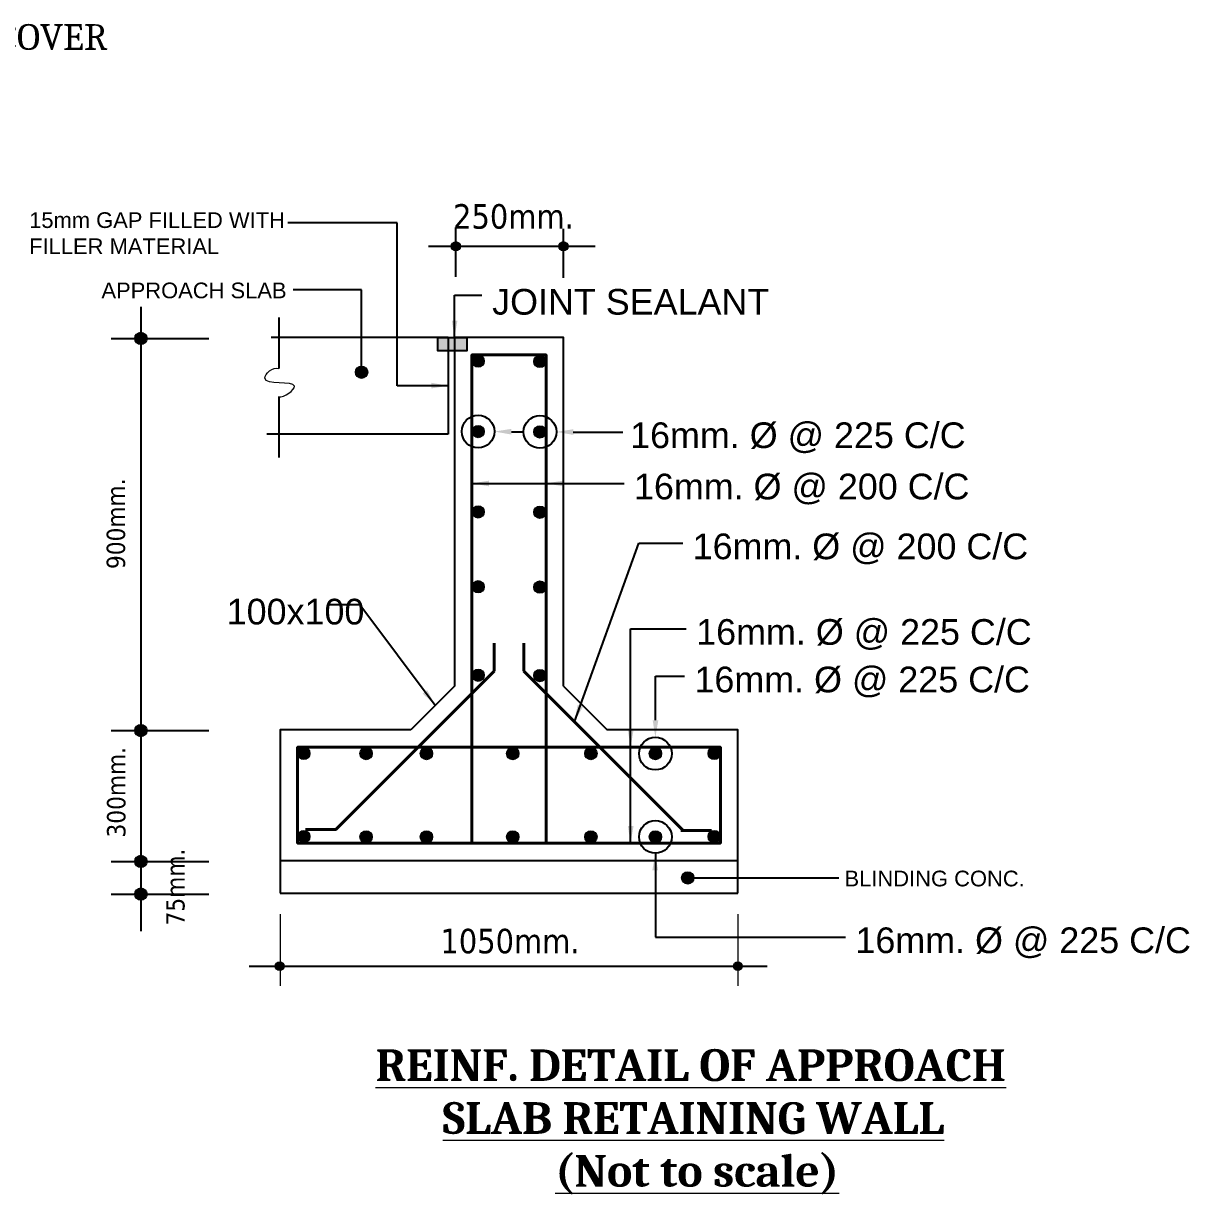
# Model space of a CAD drawing. Header units: millimetres. Extents: x 1231188 to 3899118, y -5478610 to -489530.
# Drawn here: x 2663079 to 2672272, y -3137480 to -3128246 of the extents above; entities that cross this region are included whole.
import ezdxf

# ---------------------------------------------------------------- set-up
doc = ezdxf.new("R2010")
doc.units = ezdxf.units.MM
doc.header["$LTSCALE"] = 25
doc.header["$MEASUREMENT"] = 0
doc.layers.add('Bank line', color=191, linetype='Continuous')
for name, color, linetype, lineweight in [('line', 191, 'Continuous', 18), ('rod', 191, 'Continuous', 40), ('text', 7, 'Continuous', 18)]:
    doc.layers.add(name, color=color, linetype=linetype, lineweight=lineweight)
doc.styles.get("Standard").update_dxf_attribs({"font": 'swissl.ttf'})

msp = doc.modelspace()

# ---------------------------------------------------------------- hatches: boundary and pattern name
at = {"layer": 'Bank line', "linetype": 'Continuous'}
h = msp.add_hatch(color=256, dxfattribs=at)
h.paths.add_polyline_path([(2666428.30643, -3130722.36833), (2666346.16645, -3130722.36833), (2666346.16645, -3130827.89906), (2666428.30643, -3130827.89906)])
h.paths.add_polyline_path([(2666476.99167, -3130722.36833), (2666428.30643, -3130722.36833), (2666428.30643, -3130827.89906), (2666476.99167, -3130827.89906)])
h.paths.add_polyline_path([(2666476.99167, -3130827.89906), (2666574.75788, -3130827.89906), (2666574.75788, -3130722.36833), (2666476.99167, -3130722.36833)])
at = {"layer": 'line'}
h = msp.add_hatch(color=256, dxfattribs=at)
edge = h.paths.add_edge_path()
edge.add_arc((2665099.2614, -3135678.80718), 34.93241, 0, 360)
h = msp.add_hatch(color=256, dxfattribs=at)
edge = h.paths.add_edge_path()
edge.add_arc((2668710.47292, -3135678.80718), 34.93241, 0, 360)
at = {"layer": 'text'}
for points in [[(2666487.88448, -3130039.44574, 1), (2666487.88448, -3129966.59433, 1)], [(2666487.88448, -3130039.44574, 1), (2666487.88448, -3129966.59433, 1)], [(2667336.02292, -3130039.44574, 1), (2667336.02292, -3129966.59433, 1)], [(2667336.02292, -3130039.44574, 1), (2667336.02292, -3129966.59433, 1)], [(2664004.97572, -3130777.8344, 1), (2664004.97572, -3130680.69919, 1)], [(2664004.97572, -3130765.6925, 1), (2664004.97572, -3130692.84109, 1)], [(2664004.97572, -3130765.6925, 1), (2664004.97572, -3130692.84109, 1)], [(2666663.00428, -3130957.07941, 1), (2666663.00428, -3130859.9442, 1)], [(2666699.42998, -3130908.51181, 1), (2666626.57857, -3130908.51181, 1)], [(2667151.17861, -3130959.85909, 1), (2667151.17861, -3130862.72388, 1)], [(2667187.60431, -3130911.29149, 1), (2667114.7529, -3130911.29149, 1)], [(2665744.48367, -3131044.36462, 1), (2665744.48367, -3130947.22941, 1)], [(2665780.90938, -3130995.79701, 1), (2665708.05797, -3130995.79701, 1)], [(2666663.00428, -3131512.31684, 1), (2666663.00428, -3131415.18163, 1)], [(2666699.42998, -3131463.74923, 1), (2666626.57857, -3131463.74923, 1)], [(2667151.17861, -3131515.09652, 1), (2667151.17861, -3131417.96131, 1)], [(2667187.60431, -3131466.52891, 1), (2667114.7529, -3131466.52891, 1)], [(2666663.00428, -3132145.59974, 1), (2666663.00428, -3132048.46453, 1)], [(2666699.42998, -3132097.03214, 1), (2666626.57857, -3132097.03214, 1)], [(2667151.17861, -3132148.37942, 1), (2667151.17861, -3132051.24421, 1)], [(2667187.60431, -3132099.81181, 1), (2667114.7529, -3132099.81181, 1)], [(2666663.00428, -3132736.13563, 1), (2666663.00428, -3132639.00041, 1)], [(2666699.42998, -3132687.56802, 1), (2666626.57857, -3132687.56802, 1)], [(2667151.17861, -3132738.9153, 1), (2667151.17861, -3132641.78009, 1)], [(2667187.60431, -3132690.3477, 1), (2667114.7529, -3132690.3477, 1)], [(2666663.00428, -3133433.50025, 1), (2666663.00428, -3133336.36504, 1)], [(2667151.17861, -3133436.27993, 1), (2667151.17861, -3133339.14472, 1)], [(2666699.42998, -3133384.93265, 1), (2666626.57857, -3133384.93265, 1)], [(2667187.60431, -3133387.71233, 1), (2667114.7529, -3133387.71233, 1)], [(2664004.97572, -3133870.3469, 1), (2664004.97572, -3133773.21169, 1)], [(2664004.97572, -3133858.205, 1), (2664004.97572, -3133785.35359, 1)], [(2664004.97572, -3133858.205, 1), (2664004.97572, -3133785.35359, 1)], [(2665289.29228, -3134049.59616, 1), (2665289.29228, -3133952.46095, 1)], [(2665325.71798, -3134001.02855, 1), (2665252.86657, -3134001.02855, 1)], [(2665780.04589, -3134051.74384, 1), (2665780.04589, -3133954.60862, 1)], [(2665816.47159, -3134003.17623, 1), (2665743.62018, -3134003.17623, 1)], [(2666255.82094, -3134051.74384, 1), (2666255.82094, -3133954.60862, 1)], [(2666292.24665, -3134003.17623, 1), (2666219.39524, -3134003.17623, 1)], [(2666935.88035, -3134051.74384, 1), (2666935.88035, -3133954.60862, 1)], [(2666972.30606, -3134003.17623, 1), (2666899.45465, -3134003.17623, 1)], [(2667552.53669, -3134051.74384, 1), (2667552.53669, -3133954.60862, 1)], [(2667588.9624, -3134003.17623, 1), (2667516.11099, -3134003.17623, 1)], [(2668060.56481, -3134051.74384, 1), (2668060.56481, -3133954.60862, 1)], [(2668096.99051, -3134003.17623, 1), (2668024.1391, -3134003.17623, 1)], [(2668525.37921, -3134049.396, 1), (2668525.37921, -3133952.26079, 1)], [(2668561.80492, -3134000.8284, 1), (2668488.95351, -3134000.8284, 1)], [(2665289.29228, -3134706.12565, 1), (2665289.29228, -3134608.99044, 1)], [(2665325.71798, -3134657.55805, 1), (2665252.86657, -3134657.55805, 1)], [(2665780.04589, -3134708.27333, 1), (2665780.04589, -3134611.13812, 1)], [(2665816.47159, -3134659.70572, 1), (2665743.62018, -3134659.70572, 1)], [(2666255.82094, -3134708.27333, 1), (2666255.82094, -3134611.13812, 1)], [(2666292.24665, -3134659.70572, 1), (2666219.39524, -3134659.70572, 1)], [(2666935.88035, -3134708.27333, 1), (2666935.88035, -3134611.13812, 1)], [(2666972.30606, -3134659.70572, 1), (2666899.45465, -3134659.70572, 1)], [(2667552.53669, -3134708.27333, 1), (2667552.53669, -3134611.13812, 1)], [(2667588.9624, -3134659.70572, 1), (2667516.11099, -3134659.70572, 1)], [(2668060.56481, -3134708.27333, 1), (2668060.56481, -3134611.13812, 1)], [(2668096.99051, -3134659.70572, 1), (2668024.1391, -3134659.70572, 1)], [(2668525.37921, -3134705.9255, 1), (2668525.37921, -3134608.79029, 1)], [(2668561.80492, -3134657.35789, 1), (2668488.95351, -3134657.35789, 1)], [(2664004.97572, -3134901.1844, 1), (2664004.97572, -3134804.04919, 1)], [(2664004.97572, -3134889.0425, 1), (2664004.97572, -3134816.19109, 1)], [(2664004.97572, -3134889.0425, 1), (2664004.97572, -3134816.19109, 1)], [(2668315.67443, -3135031.02153, 1), (2668315.67443, -3134933.88632, 1)], [(2668352.10013, -3134982.45393, 1), (2668279.24872, -3134982.45393, 1)], [(2664004.97572, -3135158.89378, 1), (2664004.97572, -3135061.75856, 1)], [(2664004.97572, -3135146.75187, 1), (2664004.97572, -3135073.90047, 1)], [(2664004.97572, -3135146.75187, 1), (2664004.97572, -3135073.90047, 1)]]:
    msp.add_hatch(color=5, dxfattribs=at).paths.add_polyline_path(points)

# ---------------------------------------------------------------- linework, layer by layer
at = {"layer": 'Bank line', "linetype": 'Continuous'}
for p, q in [((2666025.97172, -3129818.94685), (2665162.06688, -3129818.94685)), ((2666025.97172, -3131102.83566), (2666025.97172, -3129818.94685)), ((2666487.88448, -3130243.38271), (2666487.88448, -3129855.93236)), ((2667336.02292, -3130252.19552), (2667336.02292, -3129864.74516)), ((2666273.24951, -3130003.02004), (2667586.21479, -3130003.02004)), ((2665744.48367, -3130346.17098), (2665204.53191, -3130346.17098)), ((2665744.48367, -3130995.79701), (2665744.48367, -3130346.17098)), ((2666476.99167, -3130722.36833), (2666476.99167, -3130387.9397)), ((2666476.99167, -3130387.9397), (2666693.45952, -3130387.9397)), ((2664004.97572, -3130481.50523), (2664004.97572, -3135403.14203)), ((2665092.58455, -3130563.41898), (2665092.58455, -3130966.13924)), ((2663770.49455, -3130729.2668), (2664539.22186, -3130729.2668)), ((2666428.30643, -3130722.36833), (2665031.38759, -3130722.36833)), ((2666428.30643, -3130722.36833), (2666428.30643, -3131483.30298)), ((2666428.30643, -3131102.83566), (2666025.97172, -3131102.83566)), ((2665092.58455, -3131191.38095), (2665092.58455, -3131669.3434)), ((2666428.30643, -3131483.30298), (2664997.0532, -3131483.30298)), ((2666925.75983, -3131465.00726), (2667022.3616, -3131466.52891)), ((2667413.93416, -3131467.78694), (2667803.78813, -3131467.78694)), ((2666614.43667, -3131872.13543), (2667813.47602, -3131872.13543)), ((2667422.14522, -3133751.76722), (2667931.1383, -3132344.03965)), ((2667931.1383, -3132344.03965), (2668276.12425, -3132344.03965)), ((2665731.33688, -3132829.65029), (2665488.9498, -3132829.65029)), ((2666324.88474, -3133623.37526), (2665731.33688, -3132829.65029)), ((2667865.02502, -3134708.27333), (2667865.02502, -3133018.83802)), ((2667865.02502, -3133018.83802), (2668304.06492, -3133018.83802)), ((2668061.82283, -3133740.42068), (2668061.82283, -3133393.41057)), ((2668061.82283, -3133393.41057), (2668290.17944, -3133393.41057)), ((2666476.99167, -3133471.26833), (2666133.37917, -3133814.88083)), ((2667336.02292, -3133471.26833), (2667679.63542, -3133814.88083)), ((2663770.49455, -3133821.7793), (2664539.22186, -3133821.7793)), ((2668060.56481, -3134788.52273), (2668060.56481, -3135449.64434)), ((2663770.49455, -3134852.6168), (2664539.22186, -3134852.6168)), ((2665102.54167, -3134845.71833), (2665102.54167, -3135103.42771)), ((2668710.47292, -3135103.42771), (2668710.47292, -3134845.71833)), ((2668315.67443, -3134982.45393), (2669507.79483, -3134982.45393)), ((2663770.49455, -3135110.32617), (2664539.22186, -3135110.32617)), ((2665102.54167, -3135103.42771), (2668710.47292, -3135103.42771)), ((2668060.56481, -3135449.64434), (2669559.3039, -3135449.64434))]:
    msp.add_line(p, q, dxfattribs=at)
at = {"layer": 'Bank line', "color": 5, "linetype": 'Continuous'}
msp.add_line((2664857.74697, -3135678.80718), (2668942.93205, -3135678.80718), dxfattribs=at)
at = {"layer": 'Bank line', "linetype": 'Continuous'}
msp.add_lwpolyline([(2666346.16645, -3130722.36833), (2666574.75788, -3130722.36833), (2666574.75788, -3130827.89906), (2666346.16645, -3130827.89906)], close=True, dxfattribs=at)
for points in [[(2667336.02292, -3133471.26833), (2667336.02292, -3130722.36833), (2666476.99167, -3130722.36833), (2666476.99167, -3133471.26833)], [(2666133.37917, -3133814.88083), (2665102.54167, -3133814.88083), (2665102.54167, -3134845.71833), (2668710.47292, -3134845.71833), (2668710.47292, -3133814.88083), (2667679.63542, -3133814.88083)]]:
    msp.add_lwpolyline(points, dxfattribs=at)
for centre in [(2666663.00428, -3131463.74923), (2667151.17861, -3131466.52891), (2668060.56481, -3134003.17623), (2668060.56481, -3134659.70572)]:
    msp.add_circle(centre, 128.81701, dxfattribs=at)
at = {"layer": 'line'}
for p, q in [((2665102.54167, -3135269.54986), (2665102.54167, -3135834.08466)), ((2668710.47292, -3135269.54986), (2668710.47292, -3135834.08466))]:
    msp.add_line(p, q, dxfattribs=at)
for centre in [(2665099.2614, -3135678.80718), (2668710.47292, -3135678.80718)]:
    msp.add_circle(centre, 34.93241, dxfattribs=at)
at = {"layer": 'line', "color": 7}
msp.add_open_spline([(2665087.87525, -3131190.94922), (2665138.15748, -3131197.74114), (2665348.2473, -3131035.42476), (2664861.01272, -3131125.83439), (2665045.35145, -3130948.2296), (2665092.58455, -3130966.13924)], degree=3, knots=[0, 0, 0, 0, 8.2659801077, 21.3932703698, 28.5424064789, 28.5424064789, 28.5424064789, 28.5424064789], dxfattribs=at)
at = {"layer": 'line', "color": 5, "linetype": 'ByBlock', "lineweight": -2}
for points in [[(2666455.92661, -3130588.22012), (2666476.99167, -3130722.36833), (2666500.57279, -3130588.63946)], [(2666455.92661, -3130588.22012), (2666476.99167, -3130722.36833), (2666500.57279, -3130588.63946)], [(2666294.15822, -3131123.90072), (2666428.30643, -3131102.83566), (2666294.57756, -3131079.25454)], [(2666294.15822, -3131123.90072), (2666428.30643, -3131102.83566), (2666294.57756, -3131079.25454)], [(2666925.9695, -3131442.68417), (2666791.82129, -3131463.74923), (2666925.55016, -3131487.33035)], [(2666925.9695, -3131442.68417), (2666791.82129, -3131463.74923), (2666925.55016, -3131487.33035)], [(2667414.14383, -3131445.46385), (2667279.99562, -3131466.52891), (2667413.72449, -3131490.11003)], [(2667414.14383, -3131445.46385), (2667279.99562, -3131466.52891), (2667413.72449, -3131490.11003)], [(2666748.58488, -3131851.07036), (2666614.43667, -3131872.13543), (2666748.16554, -3131895.71654)], [(2666748.58488, -3131851.07036), (2666614.43667, -3131872.13543), (2666748.16554, -3131895.71654)], [(2667332.72613, -3131851.07036), (2667198.57792, -3131872.13543), (2667332.30679, -3131895.71654)], [(2667332.72613, -3131851.07036), (2667198.57792, -3131872.13543), (2667332.30679, -3131895.71654)], [(2666226.85997, -3133529.40387), (2666324.88474, -3133623.37526), (2666262.63581, -3133502.69158)], [(2666226.85997, -3133529.40387), (2666324.88474, -3133623.37526), (2666262.63581, -3133502.69158)], [(2667447.94929, -3133618.44944), (2667422.14522, -3133751.76722), (2667489.79268, -3133634.02469)], [(2667447.94929, -3133618.44944), (2667422.14522, -3133751.76722), (2667489.79268, -3133634.02469)], [(2668039.49974, -3133740.21101), (2668060.56481, -3133874.35922), (2668084.14592, -3133740.63035)], [(2668039.49974, -3133740.21101), (2668060.56481, -3133874.35922), (2668084.14592, -3133740.63035)], [(2667843.95995, -3133818.17762), (2667865.02502, -3133952.32583), (2667888.60613, -3133818.59696)], [(2667843.95995, -3133818.17762), (2667865.02502, -3133952.32583), (2667888.60613, -3133818.59696)], [(2667843.95995, -3134574.12512), (2667865.02502, -3134708.27333), (2667888.60613, -3134574.54446)], [(2667843.95995, -3134574.12512), (2667865.02502, -3134708.27333), (2667888.60613, -3134574.54446)], [(2668081.41654, -3134922.70427), (2668060.56481, -3134788.52273), (2668036.77108, -3134922.21394)], [(2668081.41654, -3134922.70427), (2668060.56481, -3134788.52273), (2668036.77108, -3134922.21394)]]:
    msp.add_solid(points, dxfattribs=at)
at = {"layer": 'rod', "ltscale": 15}
for p, q in [((2666789.10608, -3133353.53051), (2666789.10608, -3133132.43521)), ((2667023.90852, -3133353.53051), (2667023.90852, -3133132.43521)), ((2666789.10608, -3133353.53051), (2665540.98919, -3134601.64739)), ((2667023.90852, -3133353.53051), (2668279.52314, -3134609.14513)), ((2665543.72367, -3134601.64739), (2665301.93345, -3134601.64739)), ((2668260.51057, -3134609.14513), (2668502.30079, -3134609.14513))]:
    msp.add_line(p, q, dxfattribs=at)
msp.add_lwpolyline([(2667198.57792, -3134708.27333), (2667198.57792, -3130859.81333), (2666614.43667, -3130859.81333), (2666614.43667, -3134708.27333)], dxfattribs=at)
msp.add_lwpolyline([(2667679.63542, -3133952.32583), (2665239.98667, -3133952.32583), (2665239.98667, -3134708.27333), (2668573.02792, -3134708.27333), (2668573.02792, -3133952.32583)], close=True, dxfattribs=at)
at = {"layer": 'text', "color": 5}
for centre, radius in [((2666487.88448, -3130003.02004), 36.4257), ((2666487.88448, -3130003.02004), 36.4257), ((2667336.02292, -3130003.02004), 36.4257), ((2667336.02292, -3130003.02004), 36.4257), ((2664004.97572, -3130729.2668), 48.56761), ((2664004.97572, -3130729.2668), 36.4257), ((2664004.97572, -3130729.2668), 36.4257), ((2666663.00428, -3130908.51181), 48.56761), ((2666663.00428, -3130908.51181), 36.4257), ((2667151.17861, -3130911.29149), 48.56761), ((2667151.17861, -3130911.29149), 36.4257), ((2665744.48367, -3130995.79701), 48.56761), ((2665744.48367, -3130995.79701), 36.4257), ((2666663.00428, -3131463.74923), 48.56761), ((2666663.00428, -3131463.74923), 36.4257), ((2667151.17861, -3131466.52891), 48.56761), ((2667151.17861, -3131466.52891), 36.4257), ((2666663.00428, -3132097.03214), 48.56761), ((2666663.00428, -3132097.03214), 36.4257), ((2667151.17861, -3132099.81181), 48.56761), ((2667151.17861, -3132099.81181), 36.4257), ((2666663.00428, -3132687.56802), 48.56761), ((2666663.00428, -3132687.56802), 36.4257), ((2667151.17861, -3132690.3477), 48.56761), ((2667151.17861, -3132690.3477), 36.4257), ((2666663.00428, -3133384.93265), 48.56761), ((2667151.17861, -3133387.71233), 48.56761), ((2666663.00428, -3133384.93265), 36.4257), ((2667151.17861, -3133387.71233), 36.4257), ((2664004.97572, -3133821.7793), 48.56761), ((2664004.97572, -3133821.7793), 36.4257), ((2664004.97572, -3133821.7793), 36.4257), ((2665289.29228, -3134001.02855), 48.56761), ((2665289.29228, -3134001.02855), 36.4257), ((2665780.04589, -3134003.17623), 48.56761), ((2665780.04589, -3134003.17623), 36.4257), ((2666255.82094, -3134003.17623), 48.56761), ((2666255.82094, -3134003.17623), 36.4257), ((2666935.88035, -3134003.17623), 48.56761), ((2666935.88035, -3134003.17623), 36.4257), ((2667552.53669, -3134003.17623), 48.56761), ((2667552.53669, -3134003.17623), 36.4257), ((2668060.56481, -3134003.17623), 48.56761), ((2668060.56481, -3134003.17623), 36.4257), ((2668525.37921, -3134000.8284), 48.56761), ((2668525.37921, -3134000.8284), 36.4257), ((2665289.29228, -3134657.55805), 48.56761), ((2665289.29228, -3134657.55805), 36.4257), ((2665780.04589, -3134659.70572), 48.56761), ((2665780.04589, -3134659.70572), 36.4257), ((2666255.82094, -3134659.70572), 48.56761), ((2666255.82094, -3134659.70572), 36.4257), ((2666935.88035, -3134659.70572), 48.56761), ((2666935.88035, -3134659.70572), 36.4257), ((2667552.53669, -3134659.70572), 48.56761), ((2667552.53669, -3134659.70572), 36.4257), ((2668060.56481, -3134659.70572), 48.56761), ((2668060.56481, -3134659.70572), 36.4257), ((2668525.37921, -3134657.35789), 48.56761), ((2668525.37921, -3134657.35789), 36.4257), ((2664004.97572, -3134852.6168), 48.56761), ((2664004.97572, -3134852.6168), 36.4257), ((2664004.97572, -3134852.6168), 36.4257), ((2668315.67443, -3134982.45393), 48.56761), ((2668315.67443, -3134982.45393), 36.4257), ((2664004.97572, -3135110.32617), 48.56761), ((2664004.97572, -3135110.32617), 36.4257), ((2664004.97572, -3135110.32617), 36.4257)]:
    msp.add_circle(centre, radius, dxfattribs=at)

# ---------------------------------------------------------------- texts
at = {"layer": 'Bank line', "linetype": 'Continuous', "char_height": 193.2820312, "width": 4242.948104, "attachment_point": 1}
for s, insert in [('{\\fTahoma|b0|i0|c0|p34;250mm.}', (2666466.02997, -3129670.81347)), ('{\\fTahoma|b0|i0|c0|p34;1050mm.}', (2666366.18125, -3135384.07623))]:
    msp.add_mtext(s, dxfattribs=dict(at, insert=insert))
at = {"layer": 'Bank line', "linetype": 'Continuous', "char_height": 144.9615234, "width": 3182.211078, "attachment_point": 1, "rotation": 90}
for s, insert in [('{\\fTahoma|b0|i0|c0|p34;900mm.}', (2663735.08669, -3132547.62545)), ('{\\fTahoma|b0|i0|c0|p34;300mm.}', (2663737.79691, -3134664.34911)), ('{\\fTahoma|b0|i0|c0|p34;75mm.}', (2664204.19635, -3135357.52481))]:
    msp.add_mtext(s, dxfattribs=dict(at, insert=insert))
at = {"layer": 'line', "attachment_point": 1}
for s, insert, char_height, width in [('{\\fCambria|b0|i0|c0|p18;38mm. %%C CLEAR COVER}', (2660787.1877, -3128251.75569), 202.5, 3409.5301533), ('{\\fArial|b0|i0|c0|p34;15mm GAP FILLED WITH \\PFILLER MATERIAL}', (2663124.06148, -3129734.98388), 123.7005, 5061.3456305), ('{\\fArial|b0|i0|c0|p34;APPROACH SLAB}', (2663693.86054, -3130289.28181), 123.7005, 5061.3456305), ('{\\fArial|b0|i0|c0|p34;JOINT SEALANT}', (2666774.08763, -3130339.50896), 202.5, 3409.5301533), ('{\\fArial|b0|i0|c0|p34; 16mm. %%C @ 225 C/C}', (2667783.06471, -3131391.55722), 202.5, 3409.5301533), ('{\\fArial|b0|i0|c0|p34; 16mm. %%C @ 200 C/C}', (2667813.47602, -3131795.90571), 202.5, 3409.5301533), ('{\\fArial|b0|i0|c0|p34; 16mm. %%C @ 200 C/C}', (2668276.12425, -3132267.80993), 202.5, 3409.5301533), ('{\\fArial|b0|i0|c0|p34;100x100}', (2664681.33558, -3132782.11389), 202.5, 3409.5301533), ('{\\fArial|b0|i0|c0|p34; 16mm. %%C @ 225 C/C}', (2668304.06492, -3132942.6083), 202.5, 3409.5301533), ('{\\fArial|b0|i0|c0|p34; 16mm. %%C @ 225 C/C}', (2668290.17944, -3133317.18085), 202.5, 3409.5301533), ('{\\fArial|b0|i0|c0|p34; BLINDING CONC.}', (2669503.99155, -3134925.83514), 123.7005, 2373.3358096), ('{\\fArial|b0|i0|c0|p34; 16mm. %%C @ 225 C/C}', (2669559.3039, -3135373.41461), 202.5, 3409.5301533)]:
    msp.add_mtext(s, dxfattribs=dict(at, insert=insert, char_height=char_height, width=width))
at = {"layer": 'text', "insert": (2664921.22044, -3136334.27502), "char_height": 250, "width": 6914.3634068, "attachment_point": 1}
msp.add_mtext('\\pi934.31;{\\fCambria|b1|i0|c0|p18;\\LREINF. DETAIL OF APPROACH\\P\\pi1462.9;SLAB RETAINING WALL \\P\\pi2348.7;(Not to scale)}', dxfattribs=at)

doc.saveas('drawing.dxf')
